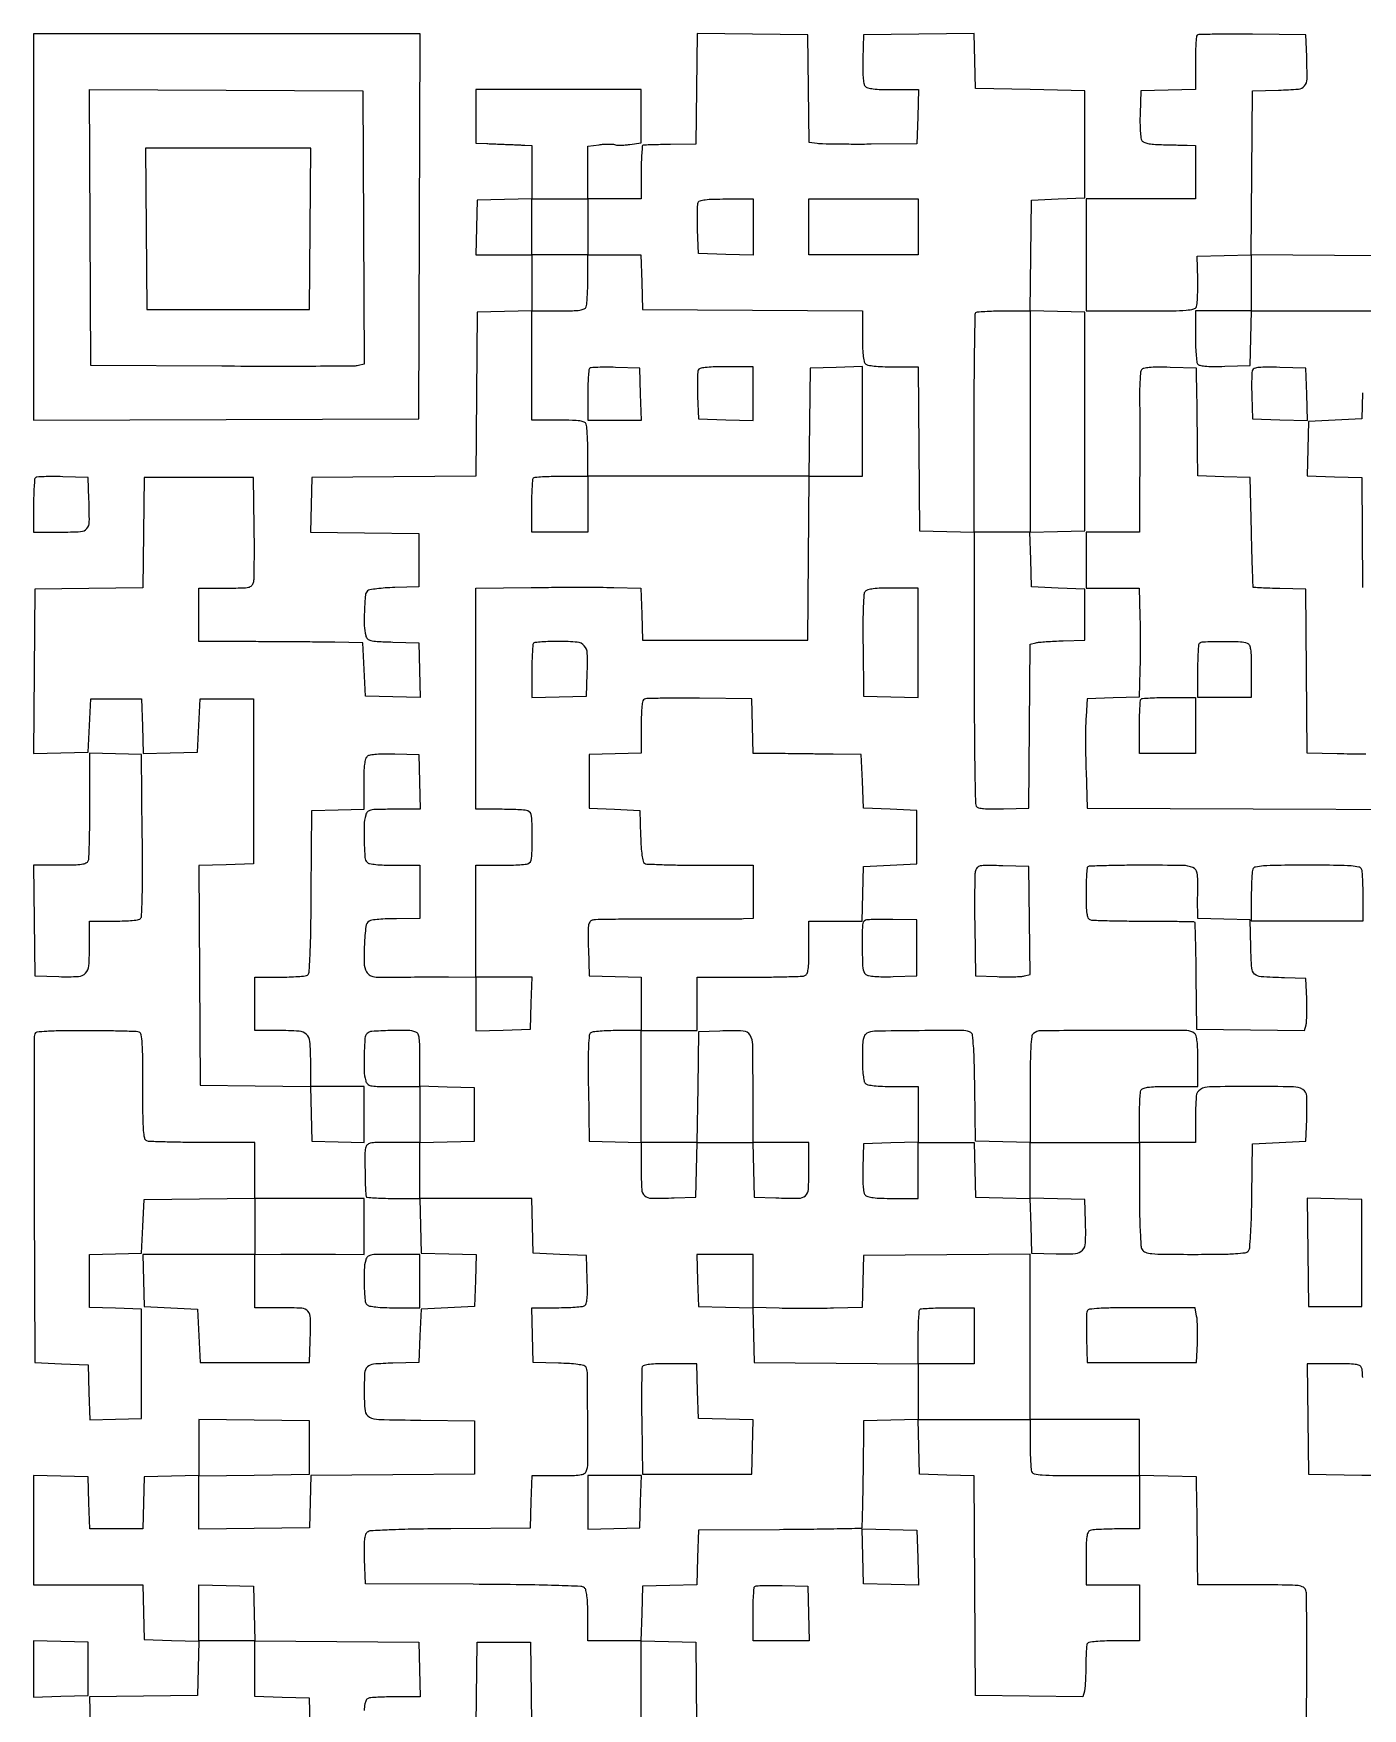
# Model space of a CAD drawing. Extents: x 179 to 1071, y 112 to 1107.
# Drawn here: x 179 to 702, y 448 to 1107 of the extents above; entities that cross this region are included whole.
import ezdxf

# ---------------------------------------------------------------- set-up
doc = ezdxf.new("R2010")
doc.units = 0

msp = doc.modelspace()

# ---------------------------------------------------------------- linework, layer by layer
for points in [[(439.769557, 1085.326776), (439.5, 1063.614656), (429.5, 1063.446602, 0.00118), (425.613579, 1063.372111, 0.001764), (422.217188, 1063.287002, 0.000731), (419.308698, 1063.199598, 0.038044), (418.75, 1063.139274, 0.336337), (418.448574, 1062.808019, 0.004751), (418.220312, 1059.956537, 0.010903), (418.054016, 1056.535573, 0.006692), (418, 1052.5), (418, 1042), (407.5, 1042), (397, 1042), (397, 1052.364076), (397, 1062.728152), (401.47647, 1063.341721, -0.015857), (403.302894, 1063.533288, -0.017193), (405.089122, 1063.601933, -0.016921), (406.616823, 1063.556377, -0.075834), (407.488752, 1063.365943, 0.077915), (408.361276, 1063.179158, 0.017316), (409.891687, 1063.147403, 0.017584), (411.681553, 1063.235262, 0.016161), (413.512282, 1063.449571), (418, 1064.122546), (418, 1074.561273), (418, 1085), (385.5, 1085), (353, 1085), (353, 1074.5), (353, 1064), (357.25, 1063.788296, 0.001158), (359.167431, 1063.697233, 0.000711), (361.426562, 1063.598404, 0.000713), (363.661971, 1063.50699, 0.001274), (365.5, 1063.439142, -0.001185), (367.232676, 1063.375491, -0.000899), (369.132812, 1063.297757, -0.000908), (370.915713, 1063.218363, -0.00212), (372.25, 1063.150846), (375, 1063), (375, 1052.533832), (375, 1042.067663), (364.25, 1041.783832), (353.5, 1041.5), (353.216168, 1030.75), (352.932337, 1020), (363.966168, 1020), (375, 1020), (375, 1009.033832), (375, 998.067663), (364.25, 997.783832), (353.5, 997.5), (353.236165, 965.263835), (352.97233, 933.02767), (320.736165, 932.763835), (288.5, 932.5), (288.216371, 921.769986), (287.932742, 911.039971), (309.216371, 910.769986), (330.5, 910.5), (330.5, 900), (330.5, 889.5), (321.054124, 889.209882, 0.009679), (317.346001, 889.024093, 0.013265), (314.020329, 888.704018, 0.009997), (311.288784, 888.312199, 0.133347), (310.373712, 887.89519, 0.200937), (309.513625, 886.249066, 0.010887), (309.13607, 880.274786, 0.017363), (309.096368, 874.275266, 0.054329), (309.64524, 870.28388, 0.138969), (310.357275, 869.044245, 0.136799), (311.617962, 868.353332, 0.046209), (314.098216, 868.011195, 0.004192), (320.349905, 867.78388), (330.5, 867.5), (330.784178, 856.715822), (331.068357, 845.931643), (320.284178, 846.215822), (309.5, 846.5), (309, 857), (308.5, 867.5), (297.5, 867.677892, 0.00159), (291.850541, 867.751285, 0.000515), (283.489062, 867.82471, 0.000513), (274.192378, 867.887236, 0.000577), (265.25, 867.927892), (244, 868), (244, 878.5), (244, 889), (254.480948, 889, 0.003689), (261.090254, 889.04877, 0.046635), (263.56377, 889.316854, 0.147729), (264.804249, 889.985695, 0.136351), (265.514659, 891.25, 0.054895), (265.724598, 892.840683, 0.002293), (265.821708, 898.567187, 0.003942), (265.85221, 905.365834, 0.002788), (265.783711, 913), (265.5, 932.5), (244, 932.5), (222.5, 932.5), (222.230553, 910.769831), (221.961106, 889.039662), (200.730553, 888.769831), (179.5, 888.5), (179.236102, 856.216027), (178.972204, 823.932055), (189.736102, 824.216027), (200.5, 824.5), (201, 835), (201.5, 845.5), (211.5, 845.5), (221.5, 845.5), (221.784171, 834.716515), (222.068343, 823.93303), (232.784171, 824.216515), (243.5, 824.5), (244, 835), (244.5, 845.5), (255, 845.5), (265.5, 845.5), (265.5, 813), (265.5, 780.5), (254.739403, 780.216061), (243.978806, 779.932122), (244.239403, 736.716061), (244.5, 693.5), (266.216365, 693.230591), (287.93273, 692.961183), (288.216365, 682.230591), (288.5, 671.5), (298.75, 671.215017), (309, 670.930034), (309, 681.965017), (309, 693), (298.5, 693), (288, 693), (288, 702.964816, 0.0177), (287.725392, 710.719525, 0.189883), (286.393275, 713.50496, 0.174589), (283.463935, 714.756305, 0.014506), (275.065741, 715), (266, 715), (266, 725.5), (266, 736), (275.75, 736.015313, 0.007451), (279.574865, 736.078324, 0.010334), (282.998919, 736.256679, 0.00716), (285.838042, 736.504391, 0.116655), (286.735681, 736.81548, 0.238962), (287.395763, 737.927232, 0.00522), (287.759672, 744.392156, 0.007577), (288.048944, 753.830801, 0.001803), (288.235681, 769.550168), (288.5, 801.5), (298.75, 801.784983), (309, 802.069966), (309, 811.912538, -0.007384), (309.070251, 816.669073, -0.024242), (309.315039, 819.800587, -0.035197), (309.72913, 821.876937, -0.153913), (310.399285, 822.916414, -0.132968), (311.486141, 823.412685, -0.020746), (313.849829, 823.703614, -0.018924), (317.042317, 823.84141, -0.009044), (321.149285, 823.788859), (330.5, 823.5), (330.783832, 812.75), (331.067663, 802), (320.650463, 802, 0.003769), (314.098572, 801.950607, 0.046615), (311.622381, 801.681532, 0.144838), (310.367068, 801.013448, 0.133842), (309.630286, 799.75, 0.05739), (309.039417, 795.764518, 0.015809), (309.033618, 789.416487, 0.010157), (309.359131, 783.041418, 0.180438), (310.2, 781.2, 0.150969), (311.200304, 780.671932, 0.019349), (313.630442, 780.311224, 0.018472), (316.928253, 780.074295, 0.008695), (321.2, 780), (331, 780), (331, 769.5), (331, 759), (321.75, 758.984687, 0.009449), (318.09785, 758.909611, 0.012483), (314.776563, 758.695369, 0.009924), (312.034549, 758.394667, 0.109076), (311, 758.021277, 0.227442), (309.702139, 755.950505, 0.015214), (309.111871, 748.782164, 0.019494), (309.020743, 741.634906, 0.116818), (309.966551, 738.0625, 0.113809), (311.014637, 736.862775, 0.112168), (312.487675, 736.235272, 0.043209), (315.106921, 735.991125, 0.00446), (321.314362, 736.005651, -0.001385), (325.98984, 736.045348, -0.000779), (331.665781, 736.068975, -0.000778), (337.395316, 736.074985, -0.001273), (342.25, 736.06017), (353, 736), (353, 725.466168), (353, 714.932337), (363.75, 715.216168), (374.5, 715.5), (374.784983, 725.75), (375.069966, 736), (364.034983, 736), (353, 736), (353, 758), (353, 780), (362.418213, 780, 0.005951), (366.140776, 780.044305, 0.007831), (369.534475, 780.178303, 0.005915), (372.361889, 780.367894, 0.07203), (373.418213, 780.606989, 0.293407), (374.908548, 782.635663, 0.015702), (375.17128, 791, 0.015702), (374.908548, 799.364337, 0.293407), (373.418213, 801.393011, 0.07203), (372.361889, 801.632106, 0.005915), (369.534475, 801.821697, 0.007831), (366.140776, 801.955695, 0.005951), (362.418213, 802), (353, 802), (353, 845.462814), (353, 888.925628), (374.75, 889.212814, -0.001711), (383.862986, 889.301954, -0.001561), (393.258582, 889.332367, -0.001561), (401.653666, 889.307121, -0.00508), (407.215387, 889.216519), (417.930773, 888.933039), (418.215387, 878.716519), (418.5, 868.5), (451, 868.5), (483.5, 868.5), (483.763853, 900.75), (484.027706, 933), (494.513853, 933), (505, 933), (505, 954.534983), (505, 976.069966), (494.75, 975.784983), (484.5, 975.5), (484.230112, 954.25), (483.960225, 933), (440.480112, 933), (397, 933), (397, 942.418213, 0.005951), (396.955695, 946.140776, 0.007831), (396.821697, 949.534475, 0.005915), (396.632106, 952.361889, 0.07203), (396.393011, 953.418213, 0.205218), (395.601595, 954.23239, 0.063068), (393.913621, 954.69735, 0.030363), (390.960143, 954.940414, 0.005351), (385.393011, 955), (375, 955), (375, 976.5), (375, 998), (385.393011, 998, 0.005351), (390.960143, 998.059586, 0.030363), (393.913621, 998.30265, 0.063068), (395.601595, 998.76761, 0.205218), (396.393011, 999.581787, 0.07203), (396.632106, 1000.638111, 0.005915), (396.821697, 1003.465525, 0.007831), (396.955695, 1006.859224, 0.005951), (397, 1010.581787), (397, 1020), (407.466168, 1020), (417.932337, 1020), (418.216168, 1009.25), (418.5, 998.5), (461.75, 998.239377), (505, 997.978755), (505, 988.189377, 0.008709), (505.074319, 983.922909, 0.018485), (505.311291, 980.628163, 0.019362), (505.672041, 978.19991, 0.150929), (506.2, 977.2, 0.150917), (507.19979, 976.672074, 0.019366), (509.627469, 976.311311, 0.018488), (512.921284, 976.074327, 0.008713), (517.186147, 976), (526.972294, 976), (527.236147, 943.75), (527.5, 911.5), (538.25, 911.216168), (549, 910.932337), (549.037764, 900.216168, -0.00077), (549.050584, 893.752639, -0.000104), (549.053785, 880.163499, -0.00012), (549.050388, 864.057669, -0.000101), (549.039272, 847, 0.001832), (549.08532, 830.615016, 0.002919), (549.257813, 816.605957, 0.00063), (549.49639, 804.316081, 0.138961), (549.834153, 803.211769, 0.195116), (550.698312, 802.604663, 0.03358), (552.715733, 802.279291, 0.023616), (555.807293, 802.138385, 0.006845), (560.582645, 802.211769), (570.5, 802.5), (570.763833, 834.73442), (571.027665, 866.968839), (573.263833, 867.48364, -0.033783), (574.605093, 867.698347, -0.005001), (577.340001, 867.920884, -0.005617), (580.581707, 868.11547, -0.004806), (584, 868.24922), (592.5, 868.5), (592.5, 878.5), (592.5, 888.5), (582, 889), (571.5, 889.5), (571.216515, 900.215829), (570.93303, 910.931657), (581.716515, 911.215829), (592.5, 911.5), (592.5, 954.5), (592.5, 997.5), (581.730592, 997.784029), (570.961185, 998.068057), (571.230592, 1019.784029), (571.5, 1041.5), (582, 1042), (592.5, 1042.5), (592.5, 1063.5), (592.5, 1084.5), (571, 1085), (549.5, 1085.5), (549.215971, 1096.269408), (548.931943, 1107.038815), (527.215971, 1106.769408), (505.5, 1106.5), (505.211141, 1097.149285, 0.009044), (505.15859, 1093.042317, 0.018924), (505.296386, 1089.849829, 0.020746), (505.587315, 1087.486141, 0.132968), (506.083586, 1086.399285, 0.154252), (507.125723, 1085.728393, 0.03506), (509.212082, 1085.314587, 0.024123), (512.362019, 1085.070076, 0.007308), (517.156276, 1085), (527.067663, 1085), (526.783832, 1074.317444), (526.5, 1063.634889), (508.5, 1063.4992, -0.002408), (501.370454, 1063.479796, -0.003129), (494.838545, 1063.534359, -0.002346), (489.36778, 1063.639981, -0.0283), (487.269516, 1063.809431), (484.039032, 1064.255351), (483.769516, 1085.377675), (483.5, 1106.5), (461.769557, 1106.769448), (440.039113, 1107.038896)], [(308.758677, 1030.77123), (309.017354, 977.04246), (306.758677, 976.494347, -0.057902), (304.987826, 976.276519, -0.000418), (290.035361, 976.188577, -0.001589), (272.903102, 976.156579, -0.001017), (253, 976.223117), (201.5, 976.5), (201.241383, 1030.758691), (200.982767, 1085.017383), (254.741383, 1084.758691), (308.5, 1084.5)], [(462, 1030.966168), (462, 1019.932337), (451.25, 1020.216168), (440.5, 1020.5), (440.210159, 1029.924983, -0.005394), (440.136178, 1033.631743, -0.007376), (440.154817, 1036.970602, -0.005045), (440.239658, 1039.758353, -0.081654), (440.428774, 1040.674983, -0.241018), (441.150647, 1041.322788, -0.034741), (443.157558, 1041.706476, -0.023677), (446.342601, 1041.936534, -0.00619), (451.468615, 1042), (462, 1042)], [(571, 954.5), (571, 911), (560, 911), (549, 911), (549, 953.833333, -0.001457), (549.048, 970.303359, -0.002374), (549.195833, 984.280208, -0.000321), (549.393998, 996.69021, -0.194599), (549.666667, 997.333333, -0.178563), (550.245497, 997.600197, -0.004516), (553.172917, 997.804167, -0.009111), (556.658388, 997.951724, -0.006022), (560.666667, 998), (571, 998)], [(397.700461, 975.367127, 0.176204), (397.420729, 974.767614, 0.005336), (397.20576, 971.983885, 0.009955), (397.050761, 968.652273, 0.006646), (397, 964.833333), (397, 955), (407.534983, 955), (418.069966, 955), (417.784983, 965.25), (417.5, 975.5), (407.950461, 975.783794, 0.007041), (404.240283, 975.841782, 0.010544), (401.000338, 975.778463, 0.005798), (398.297812, 975.637197, 0.182377)], [(440.42719, 974.670857, 0.080952), (440.238236, 973.761419, 0.005495), (440.152581, 971.111648, 0.007759), (440.13413, 967.934715, 0.005737), (440.208575, 964.420857), (440.5, 955.5), (451.25, 955.216168), (462, 954.932337), (462, 965.466168), (462, 976), (451.468615, 976, 0.006172), (446.333082, 975.936605, 0.023783), (443.151337, 975.70634, 0.035152), (441.150677, 975.321414, 0.240491)], [(658.44069, 974.706038, 0.08044), (658.24673, 973.777249, 0.005694), (658.156546, 971.121982, 0.007919), (658.135127, 967.937236, 0.005886), (658.208575, 964.420857), (658.5, 955.5), (669.285361, 955.21581), (680.070721, 954.931619), (679.785361, 965.21581), (679.5, 975.5), (669.232115, 975.785181, 0.005806), (664.041094, 975.869045, 0.026058), (661.006728, 975.724611, 0.044386), (659.172066, 975.374845, 0.236067)], [(179.699448, 932.366114, 0.177451), (179.419778, 931.762931, 0.004898), (179.205463, 928.836713, 0.009512), (179.050668, 925.343898, 0.006317), (179, 921.333333), (179, 911), (189.480948, 911, 0.01319), (197.50249, 911.211645, 0.203196), (199.933469, 912.397028, 0.179688), (200.928151, 915.034911, 0.009927), (200.795054, 924), (200.5, 932.5), (190.449448, 932.782781, 0.006672), (186.547259, 932.840477, 0.010046), (183.145783, 932.777033, 0.005301), (180.300668, 932.636532, 0.183378)], [(397, 922), (397, 911), (386, 911), (375, 911), (375, 921.333333, -0.006022), (375.048276, 925.341612, -0.009111), (375.195833, 928.827083, -0.004516), (375.399803, 931.754503, -0.178563), (375.666667, 932.333333, -0.178563), (376.245497, 932.600197, -0.004516), (379.172917, 932.804167, -0.009111), (382.658388, 932.951724, -0.006022), (386.666667, 933), (397, 933)], [(506.14002, 887.668714, 0.156728), (505.627653, 886.392576, 0.00746), (505.36656, 881.73108, 0.009591), (505.227344, 875.361143, 0.003585), (505.267576, 866.418714), (505.5, 846.5), (516.25, 846.216168), (527, 845.932337), (527, 867.466168), (527, 889), (517.122445, 889, 0.007628), (512.479201, 888.92916, 0.022534), (509.298607, 888.688341, 0.029946), (507.139644, 888.29435, 0.160788)], [(375.666667, 867.333333, 0.178637), (375.399783, 866.754242, 0.004491), (375.195833, 863.817145, 0.009085), (375.048275, 860.320751, 0.006002), (375, 856.299502), (375, 845.932337), (385.75, 846.216168), (396.5, 846.5), (396.788833, 855.243181, 0.01597), (396.797608, 863.327865, 0.173655), (395.623445, 866.313137, 0.194582), (392.884026, 867.697171, 0.020868), (385.631483, 868, 0.006689), (382.020088, 867.951686, 0.010012), (378.868831, 867.804167, 0.005394), (376.236693, 867.599527, 0.17604)], [(656.418213, 867.393011, -0.205218), (657.23239, 866.601595, -0.063068), (657.69735, 864.913621, -0.030363), (657.940414, 861.960143, -0.005351), (658, 856.393011), (658, 846), (647.5, 846), (637, 846), (637, 856.333333, -0.006022), (637.048276, 860.341612, -0.009111), (637.195833, 863.827083, -0.004516), (637.399803, 866.754503, -0.178563), (637.666667, 867.333333, -0.194077), (639.00523, 867.902443, -0.00386), (646.549782, 867.984696, -0.006606), (653.787593, 867.912104, -0.086003)], [(419.25, 845.347997, 0.243567), (418.6552, 844.645239, 0.027592), (418.292495, 842.524493, 0.021834), (418.065347, 839.310493, 0.006724), (418, 834.45165), (418, 824.069966), (407.75, 823.784983), (397.5, 823.5), (397.5, 813), (397.5, 802.5), (407.5, 802), (417.5, 801.5), (417.788805, 791.535034, 0.00836), (417.987032, 787.199826, 0.019108), (418.315749, 783.944063, 0.01918), (418.737468, 781.589, 0.199883), (419.288805, 780.800347, 0.131294), (420.274703, 780.489938, 0.002049), (426.239524, 780.252233, 0.005289), (433.209892, 780.076871, 0.003459), (441.25, 780.015313), (462, 780), (462, 769.5), (462, 759), (458.25, 758.87833, -0.00732), (455.701142, 758.832972, -0.000398), (447.670313, 758.814038, -0.00062), (438.115648, 758.810965, -0.000452), (427.5, 758.830318, 0.001848), (417.023626, 758.820185, 0.002797), (407.907481, 758.726692, 0.001068), (400.076577, 758.585845, 0.067285), (398.716958, 758.374113, 0.192544), (397.771861, 757.626451, 0.097296), (397.276004, 756.164964, 0.03573), (397.104301, 753.384859, 0.004192), (397.216958, 747.172125), (397.5, 736.5), (407.75, 736.215017), (418, 735.930034), (418, 725.465017), (418, 715), (408.75, 714.984687, 0.008061), (405.114258, 714.920046, 0.011016), (401.843881, 714.73694, 0.00801), (399.137553, 714.481845, 0.114378), (398.22917, 714.162796, 0.230932), (397.572759, 713.095412, 0.012869), (397.285113, 709.091209, 0.012029), (397.150006, 702.928451, 0.002701), (397.22917, 692.428109), (397.5, 671.5), (407.75, 671.215017), (418, 670.930034), (418, 660.484069, 0.013279), (418.212318, 652.491055, 0.203503), (419.398538, 650.064186, 0.179309), (422.037274, 649.07159, 0.009911), (431, 649.204946), (439.5, 649.5), (439.783832, 660.25), (440.067663, 671), (451, 671), (461.932337, 671), (462.216168, 660.25), (462.5, 649.5), (471, 649.204946, 0.009927), (479.965089, 649.071849, 0.179688), (482.602972, 650.066531, 0.203196), (483.788355, 652.49751, 0.01319), (484, 660.519052), (484, 671), (473, 671), (462, 671), (462, 692.480948, 0.003484), (461.881453, 709.495837, 0.129107), (460.853655, 713.199062, 0.257598), (458.186192, 714.794547, 0.017378), (449, 714.795054), (440.5, 714.5), (440.230498, 692.75), (439.960995, 671), (428.980498, 671), (418, 671), (418, 693), (418, 715), (429, 715), (440, 715), (440, 725.5), (440, 736), (460.418213, 736, 0.002771), (468.357109, 736.043995, 0.004125), (475.303225, 736.178303, 0.001841), (481.220565, 736.363369, 0.083055), (482.418213, 736.606989, 0.205218), (483.23239, 737.398405, 0.063068), (483.69735, 739.086379, 0.030363), (483.940414, 742.039857, 0.005351), (484, 747.606989), (484, 758), (494.466168, 758), (504.932337, 758), (505.216168, 768.75), (505.5, 779.5), (516, 780), (526.5, 780.5), (526.5, 791), (526.5, 801.5), (516, 802), (505.5, 802.5), (505, 813), (504.5, 823.5), (493.5, 823.652492, 0.000321), (488.546778, 823.717978, 0.000199), (482.730251, 823.788832, 0.0002), (476.988133, 823.854202, 0.00036), (472.283832, 823.902492), (462.067663, 824), (461.783832, 834.75), (461.5, 845.5), (441, 845.68133, 0.002393), (433.052981, 845.713582, 0.003649), (426.154688, 845.658212, 0.001347), (420.224881, 845.551351, 0.092731)], [(636, 835), (636, 824), (625, 824), (614, 824), (614, 834.333333, -0.006022), (614.048276, 838.341612, -0.009111), (614.195833, 841.827083, -0.004516), (614.399803, 844.754503, -0.178563), (614.666667, 845.333333, -0.178563), (615.245497, 845.600197, -0.004516), (618.172917, 845.804167, -0.009111), (621.658388, 845.951724, -0.006022), (625.666667, 846), (636, 846)], [(201, 803.616771, -0.002766), (200.956006, 795.664463, -0.004119), (200.821697, 788.707051, -0.001836), (200.63664, 782.779678, -0.083072), (200.393011, 781.581787, -0.205372), (199.600948, 780.767428, -0.062982), (197.9105, 780.302552, -0.030315), (194.952209, 780.059548, -0.005337), (189.373509, 780), (178.960995, 780), (179.230498, 758.25), (179.5, 736.5), (188.983715, 736.209381, 0.019001), (196.610071, 736.265539, 0.19207), (199.447272, 737.549193, 0.17762), (200.7404, 740.485571, 0.015815), (201, 748.69113), (201, 758), (210.25, 758.015313, 0.008021), (213.885275, 758.079657, 0.010972), (217.154199, 758.261873, 0.007954), (219.859622, 758.51567, 0.114535), (220.764295, 758.833164, 0.241759), (221.445189, 759.993173, 0.006458), (221.710935, 766.104718, 0.008037), (221.844504, 775.337414, 0.001667), (221.764295, 791.567852), (221.5, 823.5), (211.25, 823.784983), (201, 824.069966)], [(549.494044, 777.784677, 0.054764), (549.280828, 776.173356, 0.002348), (549.180849, 770.442999, 0.003993), (549.14843, 763.63663, 0.002831), (549.216289, 756), (549.5, 736.5), (558, 736.204946, 0.006937), (561.420747, 736.133698, 0.008098), (564.669884, 736.163731, 0.007286), (567.411203, 736.273473, 0.047804), (568.769818, 736.478972), (571.039636, 737.048052), (570.769818, 758.274026), (570.5, 779.5), (560.277755, 779.784677, 0.003551), (553.724702, 779.920598, 0.049294), (551.368544, 779.720143, 0.160964), (550.188838, 779.071722, 0.127702)], [(593.666667, 779.333333, 0.177151), (593.400184, 778.759466, 0.005003), (593.195833, 776.005386, 0.009619), (593.048298, 772.715883, 0.006396), (593, 768.940322, 0.006102), (593.061845, 763.873056, 0.030497), (593.304052, 761.043236, 0.058962), (593.752116, 759.386596, 0.208561), (594.519741, 758.630798, 0.083058), (595.67045, 758.396733, 0.00184), (601.357348, 758.218928, 0.004124), (608.032879, 758.089888, 0.00277), (615.662598, 758.047619, -0.001668), (623.21099, 758.022445, -0.002707), (629.624102, 757.944941, -0.000417), (635.299647, 757.840874, -0.193935), (635.635258, 757.698075, -0.191131), (635.78052, 757.361735, -0.000364), (635.957793, 751.304707, -0.002511), (636.118469, 744.471566, -0.001544), (636.242401, 736.424266), (636.5, 715.5), (657.725974, 715.230182), (678.951948, 714.960364), (679.522478, 717.233538, 0.047042), (679.727771, 718.574706, 0.0078), (679.838317, 721.187981, 0.008503), (679.868175, 724.275115, 0.007432), (679.796504, 727.503355), (679.5, 735.5), (671, 735.75078, -0.008237), (661.826433, 736.172777, -0.170413), (659.322959, 737.231305, -0.192954), (658.181278, 739.58296, -0.011082), (657.783724, 747.760588), (657.5, 758.5), (647.25, 758.784983), (637, 759.069966), (636.911139, 762.784983, -0.005495), (636.888397, 764.544432, -0.00265), (636.895979, 766.798673, -0.002627), (636.928688, 769.148985, -0.003765), (636.984311, 771.231776, 0.041932), (636.701706, 776.926597, 0.270398), (635.001802, 779.109838, 0.092385), (631.040049, 779.899809, 0.003143), (615.099279, 780, 0.003003), (607.090874, 779.951903, 0.004771), (600.237497, 779.804167, 0.001285), (594.287536, 779.603786, 0.189512)], [(658.606989, 778.418213, 0.071948), (658.367919, 777.362807, 0.005947), (658.178303, 774.546159, 0.007856), (658.044307, 771.165311, 0.005975), (658, 767.457988), (658, 758.079552), (680, 758.085101), (702, 758.09065), (702, 767.463538, 0.005979), (701.955692, 771.168734, 0.007859), (701.821697, 774.547789, 0.005952), (701.632077, 777.362936, 0.071936), (701.393011, 778.418213, 0.25694), (700.347978, 779.300918, 0.031157), (697.260913, 779.723675, 0.016334), (691.758748, 779.950165, 0.002119), (680, 780, 0.002119), (668.241252, 779.950165, 0.016334), (662.739087, 779.723675, 0.031157), (659.652022, 779.300918, 0.25694)], [(506.25, 758.355184, 0.293144), (505.036886, 756.600874, 0.010428), (504.918052, 748.013302, 0.011968), (505.181598, 739.501807, 0.208751), (506.399285, 737.083586, 0.132968), (507.486141, 736.587315, 0.020746), (509.849829, 736.296386, 0.018924), (513.042317, 736.15859, 0.009044), (517.149285, 736.211141), (526.5, 736.5), (526.5, 747.5), (526.5, 758.5), (517, 758.688517, 0.005334), (513.26986, 758.722736, 0.007376), (509.923437, 758.668364, 0.004885), (507.128197, 758.554344, 0.086451)], [(179.446769, 713.716914, 0.090579), (179.258501, 712.707413, 0.000139), (179.194439, 694.057469, 0.001114), (179.174994, 673.124118, 0.000687), (179.24085, 648.5), (179.5, 584.5), (190, 584), (200.5, 583.5), (200.784183, 572.715394), (201.068365, 561.930789), (211.284183, 562.215394), (221.5, 562.5), (221.5, 584), (221.5, 605.5), (211.25, 605.784983), (201, 606.069966), (201, 616.5), (201, 626.930034), (211.25, 627.215017), (221.5, 627.5), (222, 638), (222.5, 648.5), (244.25, 648.769502), (266, 649.039005), (266, 638.019502), (266, 627), (243.965017, 627), (221.930034, 627), (222.215017, 616.75), (222.5, 606.5), (233, 606), (243.5, 605.5), (244, 595), (244.5, 584.5), (266, 584.5), (287.5, 584.5), (287.795054, 593, 0.009927), (287.928151, 601.965089, 0.179688), (286.933469, 604.602972, 0.203196), (284.50249, 605.788355, 0.01319), (276.480948, 606), (266, 606), (266, 616.5), (266, 627), (276.25, 627.056788, -0.001294), (280.984359, 627.070765, -0.000706), (286.79375, 627.064678, -0.000703), (292.698048, 627.041848, -0.001119), (297.75, 627.003902), (309, 626.894226), (309, 637.947113), (309, 649), (287.5, 649), (266, 649), (266, 660), (266, 671), (245.581787, 671, -0.002771), (237.642891, 671.043995, -0.004125), (230.696775, 671.178303, -0.001841), (224.779435, 671.363369, -0.083055), (223.581787, 671.606989, -0.25694), (222.699082, 672.652022, -0.031157), (222.276325, 675.739087, -0.016334), (222.049835, 681.241252, -0.002119), (222, 693, 0.002282), (221.948151, 704.358692, 0.01504), (221.725337, 710.038842, 0.024119), (221.333662, 713.356528, 0.265659), (220.518097, 714.354682, 0.083206), (219.393123, 714.583169, 0.001771), (213.725113, 714.757838, 0.004041), (207.077716, 714.885366, 0.002708), (199.474016, 714.928585, 0.00308), (190.006043, 714.872808, 0.012095), (184.170943, 714.661258, 0.010956), (180.255526, 714.338141, 0.282555)], [(506.75, 713.919901, 0.141652), (505.851995, 712.978768, 0.075964), (505.32912, 711.446658, 0.03739), (505.065728, 708.886037, 0.006939), (505, 704.15031, 0.010253), (505.076925, 700.399185, 0.019755), (505.318569, 697.404412, 0.020591), (505.683692, 695.158986, 0.146797), (506.2, 694.2, 0.150969), (507.200304, 693.671932, 0.019349), (509.630442, 693.311224, 0.018472), (512.928253, 693.074295, 0.008695), (517.2, 693), (527, 693), (527, 682.033832), (527, 671.067663), (516.25, 670.783832), (505.5, 670.5), (505.211141, 661.149285, 0.009044), (505.15859, 657.042317, 0.018924), (505.296386, 653.849829, 0.020746), (505.587315, 651.486141, 0.132968), (506.083586, 650.399285, 0.154085), (507.124417, 649.728754, 0.035127), (509.205854, 649.314808, 0.024181), (512.346734, 649.070162, 0.007345), (517.122445, 649), (527, 649), (527, 660), (527, 671), (537.966168, 671), (548.932337, 671), (549.216168, 660.25), (549.5, 649.5), (560.216508, 649.216508), (570.933016, 648.933016), (571.216508, 638.216508), (571.5, 627.5), (581.195786, 627.214442, 0.019336), (588.790234, 627.284495, 0.196684), (591.590338, 628.590099, 0.1808), (592.798729, 631.543687, 0.015911), (592.788833, 639.756819), (592.5, 648.5), (581.75, 648.783832), (571, 649.067663), (571, 660.033832), (571, 671), (592.5, 671), (614, 671), (614, 650.934259, 0.004232), (614.069816, 642.685587, 0.007523), (614.286996, 635.895326, 0.004941), (614.596272, 630.465868, 0.106554), (615.035184, 628.934259, 0.189408), (616.331213, 627.831462, 0.059634), (618.864941, 627.287413, 0.021222), (623.697245, 627.045858, 0.001877), (635.912739, 627, 0.002952), (645.889011, 627.058902, 0.012866), (651.791876, 627.280592, 0.015389), (655.603549, 627.640117, 0.190571), (656.856298, 628.32685, 0.152945), (657.362293, 629.560667, 0.005658), (657.740697, 634.641918, 0.008626), (658.045023, 641.28686, 0.003809), (658.228743, 650.07685), (658.5, 670.5), (669, 671), (679.5, 671.5), (679.795054, 680, 0.016862), (679.804031, 689.188292, 0.254878), (678.240136, 691.846004, 0.13205), (674.608959, 692.879212, 0.003658), (658.097579, 693, 0.003664), (641.587948, 692.87902, 0.1322), (637.956597, 691.844508, 0.24618), (636.326719, 689.171908, 0.015829), (636.013655, 679.75), (636, 671), (625, 671), (614, 671), (614, 680.418213, -0.005951), (614.044305, 684.140776, -0.007831), (614.178303, 687.534475, -0.005915), (614.367894, 690.361889, -0.07203), (614.606989, 691.418213, -0.209079), (615.414715, 692.236951, -0.06089), (617.166331, 692.699767, -0.029178), (620.243158, 692.941329, -0.005003), (626.106989, 693), (637, 693), (637, 702.877555, 0.007527), (636.929393, 707.5673, 0.023104), (636.687262, 710.734193, 0.031708), (636.28649, 712.86511, 0.158501), (635.645415, 713.879316, 0.173998), (632.663375, 714.961689, 0.001107), (603.970812, 715.002286, 0.001109), (575.280936, 714.91569, 0.173584), (572.293543, 713.828656, 0.194292), (571.626365, 712.590587, 0.012925), (571.278299, 708.487103, 0.011855), (571.058986, 702.234601, 0.002838), (571, 691.843724), (571, 670.932337), (560.25, 671.216168), (549.5, 671.5), (549.229091, 692.453905, 0.003025), (549.039141, 702.461676, 0.01097), (548.740282, 708.820243, 0.009456), (548.35659, 713.178296, 0.228384), (547.729091, 714.188593, 0.142125), (544.980767, 714.989546, 0.001944), (527.3187, 714.942424, 0.002103), (509.747395, 714.753299, 0.128816)], [(309.630286, 624.75, 0.056494), (309.049061, 620.877272, 0.01714), (309.038202, 614.929885, 0.011416), (309.365761, 609.010623, 0.178688), (310.2, 607.2, 0.150969), (311.200304, 606.671932, 0.019349), (313.630442, 606.311224, 0.018472), (316.928253, 606.074295, 0.008695), (321.2, 606), (331, 606), (331, 616.5), (331, 627), (320.616631, 627, 0.003789), (314.088289, 626.950532, 0.046747), (311.618562, 626.681309, 0.144985), (310.365943, 626.013227, 0.133542)], [(549, 595), (549, 584), (538, 584), (527, 584), (527, 594.333333, -0.006022), (527.048276, 598.341612, -0.009111), (527.195833, 601.827083, -0.004516), (527.399803, 604.754503, -0.178563), (527.666667, 605.333333, -0.178563), (528.245497, 605.600197, -0.004516), (531.172917, 605.804167, -0.009111), (534.658388, 605.951724, -0.006022), (538.666667, 606), (549, 606)], [(593.428774, 604.674983, 0.081654), (593.239658, 603.758353, 0.005045), (593.154817, 600.970602, 0.007376), (593.136178, 597.631743, 0.005394), (593.210159, 593.924983), (593.5, 584.5), (615, 584.5), (636.5, 584.5), (636.80649, 592, 0.008667), (636.879612, 595.109769, 0.00841), (636.846169, 598.251562, 0.008349), (636.724159, 601.012596, 0.030569), (636.511177, 602.75), (635.909374, 606), (614.923302, 606, 0.002567), (604.166585, 605.944769, 0.012825), (598.138436, 605.728158, 0.014692), (594.33434, 605.381227, 0.277851)], [(418.447199, 582.723, 0.088003), (418.255956, 581.733152, 0.001312), (418.180843, 575.807175, 0.003516), (418.16003, 568.911562, 0.002311), (418.228584, 560.973), (418.5, 540.5), (440, 540.5), (461.5, 540.5), (461.783485, 551.215829), (462.06697, 561.931657), (451.283485, 562.215829), (440.5, 562.5), (440.216168, 573.25), (439.932337, 584), (429.434783, 584, 0.006442), (424.440409, 583.935654, 0.022488), (421.226202, 583.707918, 0.030182), (419.148133, 583.338251, 0.246836)], [(571, 552.581787, 0.005951), (571.044305, 548.859224, 0.007831), (571.178303, 545.465525, 0.005915), (571.367894, 542.638111, 0.07203), (571.606989, 541.581787, 0.257256), (572.653901, 540.698559, 0.030951), (575.756048, 540.27619, 0.016256), (581.284365, 540.049786, 0.002106), (593.106989, 540), (614, 540), (614, 529.5), (614, 519), (605.081787, 519, 0.006277), (601.550804, 518.955669, 0.008159), (598.31865, 518.821697, 0.006338), (595.626193, 518.631778, 0.070946), (594.581787, 518.393011, 0.205218), (593.76761, 517.601595, 0.063068), (593.30265, 515.913621, 0.030363), (593.059586, 512.960143, 0.005351), (593, 507.393011), (593, 497), (603.5, 497), (614, 497), (614, 486), (614, 475), (604.059017, 475, 0.00904), (600.206338, 474.930338, 0.013724), (596.863562, 474.717433, 0.008318), (594.119629, 474.420801, 0.227008), (593.523529, 474.03807, 0.114568), (593.287138, 473.33751, 0.006655), (593.096337, 471.070962, 0.00982), (592.956918, 468.3415, 0.007049), (592.904095, 465.28807, -0.006357), (592.853991, 462.139959, -0.00719), (592.724075, 459.121063, -0.006624), (592.542938, 456.561021, -0.038788), (592.326266, 455.230442), (591.773366, 452.960884), (570.636683, 453.230442), (549.5, 453.5), (549.239403, 496.716276), (548.978805, 539.932552), (538.239403, 540.216276), (527.5, 540.5), (527.216168, 551.25), (526.932337, 562), (548.966168, 562), (571, 562)], [(483.783832, 485.75), (484.067663, 475), (473.033832, 475), (462, 475), (462, 485.333333, -0.006317), (462.050668, 489.343898, -0.009512), (462.205463, 492.836713, -0.004898), (462.419778, 495.762931, -0.177451), (462.699448, 496.366114, -0.183378), (463.300668, 496.636532, -0.005301), (466.145783, 496.777033, -0.010046), (469.547259, 496.840477, -0.006672), (473.449448, 496.782781), (483.5, 496.5)]]:
    msp.add_lwpolyline(points, format="xyb", close=True)
for points in [[(179, 1030.993714), (179, 954.987428), (254.75, 955.243714), (330.5, 955.5), (330.756286, 1031.25), (331.012572, 1107), (255.006286, 1107), (179, 1107)], [(223.235953, 1030.25), (223.5, 998.5), (255.5, 998.5), (287.5, 998.5), (287.764047, 1030.25), (288.028094, 1062), (255.5, 1062), (222.971906, 1062)], [(397, 1031), (397, 1020), (386, 1020), (375, 1020), (375, 1031), (375, 1042), (386, 1042), (397, 1042)], [(527, 1031), (527, 1020), (505.5, 1020), (484, 1020), (484, 1031), (484, 1042), (505.5, 1042), (527, 1042)], [(680.230013, 627.784034), (680.5, 606.5), (691, 606.5), (701.5, 606.5), (701.5, 627.5), (701.5, 648.5), (690.730013, 648.784034), (679.960027, 649.068069)], [(397, 529.465017), (397, 518.930034), (407.25, 519.215017), (417.5, 519.5), (417.784983, 529.75), (418.069966, 540), (407.534983, 540), (397, 540)], [(526.784178, 507.715822), (527.068357, 496.931643), (516.284178, 497.215822), (505.5, 497.5), (505.215822, 508.284178), (504.931643, 519.068357), (515.715822, 518.784178), (526.5, 518.5)], [(265.783832, 485.75), (266.067663, 475), (255.033832, 475), (244, 475), (244, 486.033832), (244, 497.067663), (254.75, 496.783832), (265.5, 496.5)], [(179, 464), (179, 452.932337), (189.75, 453.216168), (200.5, 453.5), (200.5, 464), (200.5, 474.5), (189.75, 474.783832), (179, 475.067663)]]:
    msp.add_lwpolyline(points, close=True)
for points in [[(723.5, 1019.5), (690.736165, 1019.763682), (657.97233, 1020.027364), (658.236165, 1052.263682), (658.5, 1084.5), (668.7397, 1084.784869, 0.013827), (676.54295, 1085.218122, 0.200378), (678.948742, 1086.466432, 0.174565), (679.925177, 1089.13313, 0.010012), (679.795054, 1098), (679.5, 1106.5), (658.436013, 1106.769346, 0.003085), (650.311969, 1106.823103, 0.004901), (643.358056, 1106.758056, 0.001338), (637.324385, 1106.626314, 0.192551), (636.686013, 1106.35268, 0.177831), (636.41161, 1105.759712, 0.004767), (636.201516, 1102.842704, 0.009376), (636.049689, 1099.363822, 0.006216), (636, 1095.367165), (636, 1085.067663), (625.25, 1084.783832), (614.5, 1084.5), (614.245463, 1075.5, 0.010371), (614.218671, 1071.943631, 0.013664), (614.35009, 1068.703125, 0.011095), (614.591403, 1066.030545, 0.115743), (614.959074, 1065, 0.147608), (615.782655, 1064.299892, 0.05097), (617.286201, 1063.818946, 0.034591), (619.512312, 1063.508455, 0.012404), (622.713611, 1063.365514, -0.000661), (625.550179, 1063.30555, -0.000611), (628.461186, 1063.236601, -0.00061), (631.0528, 1063.168883, -0.002046), (632.75, 1063.115514), (636, 1063), (636, 1052.5), (636, 1042), (614.5, 1042), (593, 1042), (593, 1020), (593, 998), (614.393011, 998, 0.001853), (627.047374, 998.046908, 0.01767), (632.447565, 998.277905, 0.041181), (635.338827, 998.745684, 0.24516), (636.448238, 999.725707, 0.073621), (636.69838, 1000.847307, 0.007375), (636.857137, 1003.595374, 0.009139), (636.938559, 1006.89369, 0.007145), (636.910315, 1010.475707), (636.710175, 1019.5), (647.355088, 1019.783832), (658, 1020.067663), (658, 1009.033832), (658, 998), (647, 998), (636, 998), (636.015313, 988.25, 0.007755), (636.080714, 984.421391, 0.010675), (636.266219, 980.985645, 0.007585), (636.524351, 978.139851, 0.115445), (636.847958, 977.211769, 0.19692), (637.705135, 976.604266, 0.033714), (639.717063, 976.278982, 0.023663), (642.804805, 976.138177, 0.006827), (647.582645, 976.211769), (657.5, 976.5), (657.783832, 987.25), (658.067663, 998), (691.033832, 998), (724, 998)], [(703.073257, 823.674628, -0.002479), (697.005392, 823.711918, -0.003833), (691.763774, 823.810308), (680.027547, 824.120616), (679.763774, 856.310308), (679.5, 888.5), (669.25, 888.784983, -0.001911), (665.305995, 888.909729, -0.003093), (661.952274, 889.049414, -0.000539), (658.995305, 889.194095, -0.195518), (658.800293, 889.284983, -0.180292), (658.71535, 889.490608, -0.000118), (658.497602, 895.752464, -0.001388), (658.275652, 902.741147, -0.000845), (658.050293, 911), (657.5, 932.5), (647.25, 932.784983), (637, 933.069966), (636.881648, 942.784983, -0.000066), (636.826896, 947.328393, -0.000034), (636.75939, 953.024339, -0.000034), (636.690669, 958.889387, -0.000051), (636.631648, 964), (636.5, 975.5), (626.081786, 975.78684, 0.006446), (621.052036, 975.860453, 0.022552), (617.812657, 975.719925, 0.031697), (615.698653, 975.396481, 0.194273), (614.805558, 974.78684, 0.123255), (614.471373, 973.850442, 0.007939), (614.233271, 970.940509, 0.011211), (614.080773, 967.424326, 0.008098), (614.062219, 963.5, -0.002056), (614.100773, 958.258072, -0.000601), (614.117227, 950.195312, -0.000604), (614.113889, 941.119099, -0.000647), (614.088447, 932.25), (614, 911), (603.5, 911), (593, 911), (593, 900), (593, 889), (603.437616, 889), (613.875232, 889), (614.187616, 878.099893, -0.004483), (614.284852, 873.16089, -0.002695), (614.316099, 867.298044, -0.002698), (614.284288, 861.466975, -0.004707), (614.186339, 856.634173), (613.872678, 846.068561), (603.686339, 845.78428), (593.5, 845.5), (593, 838.5, 0.013698), (592.839618, 834.850113, 0.00413), (592.79375, 829.296875, 0.004135), (592.845288, 823.064805, 0.004482), (593, 817), (593.5, 802.5), (658.716242, 802.24277), (723.932483, 801.98554)], [(679.5, 410.5), (679.778022, 451.5, 0.001281), (679.845017, 467.376623, 0.00197), (679.813672, 481.117188, 0.000633), (679.72459, 493.014886, 0.057504), (679.50897, 494.75, 0.212251), (678.494789, 496.065403, 0.098203), (676.388783, 496.716671, 0.024666), (671.922943, 496.961711, 0.001373), (657.980948, 497), (637, 497), (636.881648, 506.75, -0.000062), (636.826894, 511.307015, -0.000032), (636.75939, 517.014062, -0.000032), (636.690668, 522.886916, -0.000048), (636.631648, 528), (636.5, 539.5), (625.25, 539.782751), (614, 540.065502), (614, 551.032751), (614, 562), (592.5, 562), (571, 562), (571, 594.513664), (571, 627.027329), (538.25, 626.763664), (505.5, 626.5), (505.215699, 616.311759), (504.931397, 606.123517), (493.715699, 605.811759, -0.004068), (488.676933, 605.712721, -0.002554), (482.783674, 605.674955, -0.002563), (476.982089, 605.697144, -0.004683), (472.25, 605.783832), (462, 606.067663), (462, 616.533832), (462, 627), (450.965017, 627), (439.930034, 627), (440.215017, 616.75), (440.5, 606.5), (451.216508, 606.216508), (461.933016, 605.933016), (462.216508, 595.216508), (462.5, 584.5), (494.75, 584.236147), (527, 583.972294), (527, 573.019979), (527, 562.067663), (516.25, 561.783832), (505.5, 561.5), (505.261946, 540.59528, -0.0016), (505.144654, 532.554662, -0.002599), (504.987664, 525.725164, -0.000389), (504.812457, 519.676487, -0.191195), (504.662507, 519.329174, -0.193944), (504.310819, 519.179542, -0.000171), (495.036489, 519.005239, -0.001726), (484.65752, 518.849578, -0.001053), (472.400561, 518.733894), (440.5, 518.5), (440.216508, 507.783492), (439.933016, 497.066984), (429.216508, 496.783492), (418.5, 496.5), (418.216168, 485.75), (417.932337, 475), (407.466168, 475), (397, 475), (397, 484.877555, 0.007593), (396.92924, 489.536798, 0.022729), (396.687973, 492.712707, 0.030545), (396.291676, 494.86192, 0.160009), (395.660766, 495.866576, 0.164634), (394.209876, 496.423297, 0.002171), (384.419291, 496.772992, 0.004755), (371.297857, 497.059743, 0.001547), (351.910766, 497.239021), (309.5, 497.5), (309.215609, 507.099013, -0.007155), (309.143326, 511.820184, -0.025437), (309.294088, 514.841219, -0.038985), (309.650341, 516.814012, -0.156633), (310.300628, 517.834536, -0.160012), (311.727067, 518.396665, -0.003838), (318.935768, 518.760167, -0.006423), (328.743378, 519.053125, -0.002149), (343.085018, 519.235522), (374.5, 519.5), (374.784983, 529.75), (375.069966, 540), (385.427994, 540, 0.005378), (390.974376, 540.059653, 0.030449), (393.919218, 540.302828, 0.063222), (395.602756, 540.767938, 0.204941), (396.393011, 541.581787, 0.091395), (396.994457, 544.811315, 0.001635), (396.969186, 562.480041, 0.001141), (396.843095, 580.536674, 0.14012), (396.199653, 582.711195, 0.199883), (395.411, 583.262532, 0.01918), (393.055937, 583.684251, 0.019108), (389.800174, 584.012968, 0.00836), (385.464966, 584.211195), (375.5, 584.5), (375.216168, 595.25), (374.932337, 606), (384.716168, 606.015313, 0.007737), (388.557851, 606.08078, 0.010655), (392.004857, 606.266491, 0.00756), (394.860144, 606.524893, 0.115506), (395.789728, 606.848883, 0.193917), (396.393714, 607.690708, 0.035484), (396.721172, 609.617554, 0.024729), (396.862613, 612.565119, 0.007315), (396.789728, 617.08357), (396.5, 626.5), (386, 627), (375.5, 627.5), (375.216168, 638.25), (374.932337, 649), (352.966168, 649), (331, 649), (331, 659.966168), (331, 670.932337), (341.75, 671.216168), (352.5, 671.5), (352.5, 682), (352.5, 692.5), (341.75, 692.783832), (331, 693.067663), (331, 703.426843, 0.005377), (330.940349, 708.973908, 0.030446), (330.697178, 711.919034, 0.063217), (330.232073, 713.602718, 0.20495), (329.418213, 714.393011, 0.087326), (326.131964, 715.032511, 0.012209), (319.18065, 714.98781, 0.008428), (312.075108, 714.648595, 0.182186), (310.2, 713.8, 0.180438), (309.359131, 711.958582, 0.010157), (309.033618, 705.583513, 0.015809), (309.039417, 699.235482, 0.05739), (309.630286, 695.25, 0.133542), (310.365943, 693.986773, 0.144985), (311.618562, 693.318691, 0.046747), (314.088289, 693.049468, 0.003789), (320.616631, 693), (331, 693), (331, 682), (331, 671), (320.519052, 671, 0.003621), (313.889173, 670.951984, 0.047056), (311.438963, 670.685023, 0.152909), (310.229783, 670.014936, 0.139298), (309.564029, 668.75, 0.052474), (309.322294, 666.407041, 0.003242), (309.382006, 659.402264, 0.003708), (309.537487, 652.46968, 0.042166), (309.849214, 649.75, 0.332156), (310.185313, 649.448606, 0.004776), (313.030144, 649.220312, 0.010918), (316.442778, 649.054024, 0.006713), (320.466168, 649), (330.932337, 649), (331.216168, 638.25), (331.5, 627.5), (342.284606, 627.215817), (353.069211, 626.931635), (352.784606, 616.715817), (352.5, 606.5), (342, 606), (331.5, 605.5), (331, 595), (330.5, 584.5), (320.357794, 584.216207, 0.012326), (312.731687, 583.81452, 0.177597), (310.305544, 582.705356, 0.185965), (309.228444, 580.311055, 0.013753), (309.027309, 573, 0.024414), (309.3947, 565.480434, 0.257272), (311.074574, 563.031598, 0.110514), (314.841084, 562.086765, 0.003223), (331.361515, 561.769563), (352.5, 561.5), (352.5, 551), (352.5, 540.5), (320.284831, 540.236193), (288.069661, 539.972386), (287.784831, 529.736193), (287.5, 519.5), (265.75, 519.230498), (244, 518.960995), (244, 529.460995), (244, 539.960995), (265.75, 540.230498), (287.5, 540.5), (287.5, 551), (287.5, 561.5), (265.75, 561.769502), (244, 562.039005), (244, 551.053334), (244, 540.067663), (233.25, 539.783832), (222.5, 539.5), (222.215017, 529.25), (221.930034, 519), (211.5, 519), (201.069966, 519), (200.784983, 529.25), (200.5, 539.5), (189.75, 539.783832), (179, 540.067663), (179, 518.533832), (179, 497), (200.466168, 497), (221.932337, 497), (222.216168, 486.25), (222.5, 475.5), (233.283485, 475.215829), (244.06697, 474.931657), (243.783485, 464.215829), (243.5, 453.5), (222.216371, 453.230014), (200.932742, 452.960029), (201.216371, 442.230014)], [(701.821697, 578.534475, 0.005915), (701.632106, 581.361889, 0.07203), (701.393011, 582.418213, 0.205372), (700.600948, 583.232572, 0.062982), (698.9105, 583.697448, 0.030315), (695.952209, 583.940452, 0.005337), (690.373509, 584), (679.960995, 584), (680.230498, 562.25), (680.5, 540.5), (701.428109, 540.22917, 0.002701), (711.928451, 540.150006, 0.012029)], [(287.784983, 442.25), (287.5, 452.5), (276.75, 452.783832), (266, 453.067663), (266, 464.047685), (266, 475.027706), (298.25, 474.763853), (330.5, 474.5), (330.783832, 463.75), (331.067663, 453), (321.615619, 453, 0.00593), (317.880092, 452.955696, 0.007809), (314.475463, 452.821697, 0.005887), (311.638889, 452.632128, 0.0721), (310.581787, 452.393011, 0.190061), (309.785864, 451.663266, 0.071459), (309.315682, 450.197627, 0.035402), (309.070745, 447.679954, 0.006995)]]:
    msp.add_lwpolyline(points, format="xyb")
for points in [[(701.784983, 965.75), (701.5, 955.5), (691, 955), (680.5, 954.5), (680.216515, 943.784171), (679.93303, 933.068343), (690.716515, 932.784171), (701.5, 932.5), (701.760597, 889.283724)], [(352.961219, 431.080345), (353.23061, 452.790172), (353.5, 474.5), (364, 474.5), (374.5, 474.5), (374.769551, 453.365522), (375.039103, 432.231044)], [(418, 442.533832), (418, 475.067663), (428.75, 474.783832), (439.5, 474.5), (439.763853, 442.25)]]:
    msp.add_lwpolyline(points)

doc.saveas('drawing.dxf')
